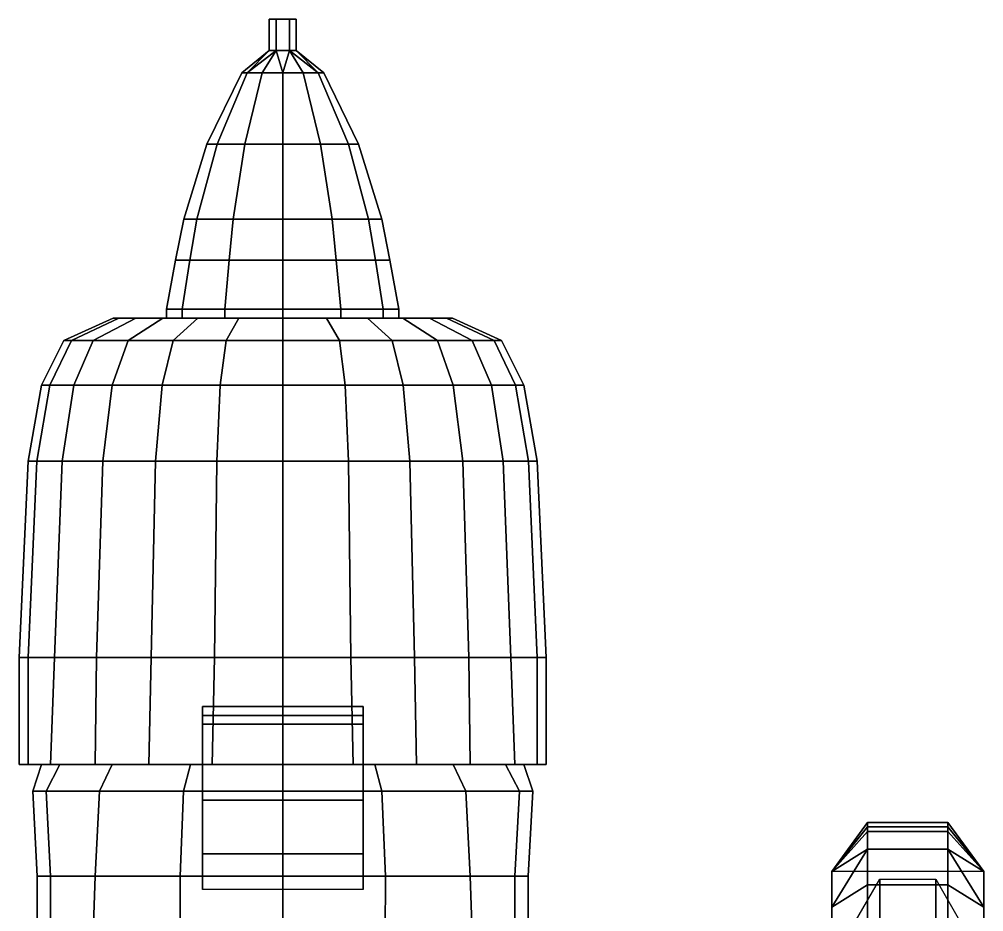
# Model space of a CAD drawing. Header units: millimetres. Extents: x -6.1 to 6.1, y -4.7 to 23.
# Drawn here: x -0.59 to 1.57, y 2.7 to 4.7 of the extents above; entities that cross this region are included whole.
import ezdxf

# ---------------------------------------------------------------- set-up
doc = ezdxf.new("R2010")
doc.units = ezdxf.units.MM
doc.layers.add('prop', color=1, linetype='Continuous')
doc.layers.add('wing1', color=5, linetype='Continuous')

msp = doc.modelspace()

# ---------------------------------------------------------------- linework, layer by layer
for points in [[(-0.3671, 4.03, 0.0984), (-0.38, 4.03), (-0.49, 3.98), (-0.4733, 3.98, 0.1268)], [(-0.38, 4.03), (-0.3671, 4.03, -0.0984), (-0.4733, 3.98, -0.1268), (-0.49, 3.98)], [(-0.3291, 4.03, 0.19), (-0.3671, 4.03, 0.0984), (-0.4733, 3.98, 0.1268), (-0.4244, 3.98, 0.245)], [(-0.3671, 4.03, -0.0984), (-0.3291, 4.03, -0.19), (-0.4244, 3.98, -0.245), (-0.4733, 3.98, -0.1268)], [(-0.2687, 4.03, 0.2687), (-0.3291, 4.03, 0.19), (-0.4244, 3.98, 0.245), (-0.3465, 3.98, 0.3465)], [(-0.3291, 4.03, -0.19), (-0.2687, 4.03, -0.2687), (-0.3465, 3.98, -0.3465), (-0.4244, 3.98, -0.245)], [(0.3671, 4.03, -0.0984), (-0.38, 4.03), (-0.3671, 4.03, 0.0984), (0.38, 4.03)], [(0.3291, 4.03, -0.19), (-0.3671, 4.03, -0.0984), (-0.38, 4.03), (0.3671, 4.03, -0.0984)], [(0.38, 4.03), (-0.3671, 4.03, 0.0984), (-0.3291, 4.03, 0.19), (0.3671, 4.03, 0.0984)], [(0.2687, 4.03, -0.2687), (-0.3291, 4.03, -0.19), (-0.3671, 4.03, -0.0984), (0.3291, 4.03, -0.19)], [(-0.19, 4.03, 0.3291), (-0.2687, 4.03, 0.2687), (-0.3465, 3.98, 0.3465), (-0.245, 3.98, 0.4244)], [(-0.2687, 4.03, -0.2687), (-0.19, 4.03, -0.3291), (-0.245, 3.98, -0.4244), (-0.3465, 3.98, -0.3465)], [(0.3671, 4.03, 0.0984), (-0.3291, 4.03, 0.19), (-0.2687, 4.03, 0.2687), (0.3291, 4.03, 0.19)], [(0.19, 4.03, -0.3291), (-0.2687, 4.03, -0.2687), (-0.3291, 4.03, -0.19), (0.2687, 4.03, -0.2687)], [(0.3291, 4.03, 0.19), (-0.2687, 4.03, 0.2687), (-0.19, 4.03, 0.3291), (0.2687, 4.03, 0.2687)], [(0.0984, 4.03, -0.3671), (-0.19, 4.03, -0.3291), (-0.2687, 4.03, -0.2687), (0.19, 4.03, -0.3291)], [(-0.0984, 4.03, 0.3671), (-0.19, 4.03, 0.3291), (-0.245, 3.98, 0.4244), (-0.1268, 3.98, 0.4733)], [(-0.19, 4.03, -0.3291), (-0.0984, 4.03, -0.3671), (-0.1268, 3.98, -0.4733), (-0.245, 3.98, -0.4244)], [(0.2687, 4.03, 0.2687), (-0.19, 4.03, 0.3291), (-0.0984, 4.03, 0.3671), (0.19, 4.03, 0.3291)], [(0, 4.03, -0.38), (-0.0984, 4.03, -0.3671), (-0.19, 4.03, -0.3291), (0.0984, 4.03, -0.3671)], [(0, 4.03, 0.38), (-0.0984, 4.03, 0.3671), (-0.1268, 3.98, 0.4733), (0, 3.98, 0.49)], [(-0.0984, 4.03, -0.3671), (0, 4.03, -0.38), (0, 3.98, -0.49), (-0.1268, 3.98, -0.4733)], [(0.19, 4.03, 0.3291), (-0.0984, 4.03, 0.3671), (0, 4.03, 0.38), (0.0984, 4.03, 0.3671)], [(0.0984, 4.03, 0.3671), (0, 4.03, 0.38), (0, 3.98, 0.49), (0.1268, 3.98, 0.4733)], [(0, 4.03, -0.38), (0.0984, 4.03, -0.3671), (0.1268, 3.98, -0.4733), (0, 3.98, -0.49)], [(0.19, 4.03, 0.3291), (0.0984, 4.03, 0.3671), (0.1268, 3.98, 0.4733), (0.245, 3.98, 0.4244)], [(0.0984, 4.03, -0.3671), (0.19, 4.03, -0.3291), (0.245, 3.98, -0.4244), (0.1268, 3.98, -0.4733)], [(0.2687, 4.03, 0.2687), (0.19, 4.03, 0.3291), (0.245, 3.98, 0.4244), (0.3465, 3.98, 0.3465)], [(0.19, 4.03, -0.3291), (0.2687, 4.03, -0.2687), (0.3465, 3.98, -0.3465), (0.245, 3.98, -0.4244)], [(0.3291, 4.03, 0.19), (0.2687, 4.03, 0.2687), (0.3465, 3.98, 0.3465), (0.4244, 3.98, 0.245)], [(0.2687, 4.03, -0.2687), (0.3291, 4.03, -0.19), (0.4244, 3.98, -0.245), (0.3465, 3.98, -0.3465)], [(0.3671, 4.03, 0.0984), (0.3291, 4.03, 0.19), (0.4244, 3.98, 0.245), (0.4733, 3.98, 0.1268)], [(0.3291, 4.03, -0.19), (0.3671, 4.03, -0.0984), (0.4733, 3.98, -0.1268), (0.4244, 3.98, -0.245)], [(0.38, 4.03), (0.3671, 4.03, 0.0984), (0.4733, 3.98, 0.1268), (0.49, 3.98)], [(0.3671, 4.03, -0.0984), (0.38, 4.03), (0.49, 3.98), (0.4733, 3.98, -0.1268)], [(-0.4733, 3.98, 0.1268), (-0.49, 3.98), (-0.54, 3.88), (-0.5216, 3.88, 0.1398)], [(-0.49, 3.98), (-0.4733, 3.98, -0.1268), (-0.5216, 3.88, -0.1398), (-0.54, 3.88)], [(-0.4244, 3.98, 0.245), (-0.4733, 3.98, 0.1268), (-0.5216, 3.88, 0.1398), (-0.4677, 3.88, 0.27)], [(-0.4733, 3.98, -0.1268), (-0.4244, 3.98, -0.245), (-0.4677, 3.88, -0.27), (-0.5216, 3.88, -0.1398)], [(-0.3465, 3.98, 0.3465), (-0.4244, 3.98, 0.245), (-0.4677, 3.88, 0.27), (-0.3818, 3.88, 0.3818)], [(-0.4244, 3.98, -0.245), (-0.3465, 3.98, -0.3465), (-0.3818, 3.88, -0.3818), (-0.4677, 3.88, -0.27)], [(-0.245, 3.98, 0.4244), (-0.3465, 3.98, 0.3465), (-0.3818, 3.88, 0.3818), (-0.27, 3.88, 0.4677)], [(-0.3465, 3.98, -0.3465), (-0.245, 3.98, -0.4244), (-0.27, 3.88, -0.4677), (-0.3818, 3.88, -0.3818)], [(-0.1268, 3.98, 0.4733), (-0.245, 3.98, 0.4244), (-0.27, 3.88, 0.4677), (-0.1398, 3.88, 0.5216)], [(-0.245, 3.98, -0.4244), (-0.1268, 3.98, -0.4733), (-0.1398, 3.88, -0.5216), (-0.27, 3.88, -0.4677)], [(0, 3.98, 0.49), (-0.1268, 3.98, 0.4733), (-0.1398, 3.88, 0.5216), (0, 3.88, 0.54)], [(-0.1268, 3.98, -0.4733), (0, 3.98, -0.49), (0, 3.88, -0.54), (-0.1398, 3.88, -0.5216)], [(0.1268, 3.98, 0.4733), (0, 3.98, 0.49), (0, 3.88, 0.54), (0.1398, 3.88, 0.5216)], [(0, 3.98, -0.49), (0.1268, 3.98, -0.4733), (0.1398, 3.88, -0.5216), (0, 3.88, -0.54)], [(0.245, 3.98, 0.4244), (0.1268, 3.98, 0.4733), (0.1398, 3.88, 0.5216), (0.27, 3.88, 0.4677)], [(0.1268, 3.98, -0.4733), (0.245, 3.98, -0.4244), (0.27, 3.88, -0.4677), (0.1398, 3.88, -0.5216)], [(0.3465, 3.98, 0.3465), (0.245, 3.98, 0.4244), (0.27, 3.88, 0.4677), (0.3818, 3.88, 0.3818)], [(0.245, 3.98, -0.4244), (0.3465, 3.98, -0.3465), (0.3818, 3.88, -0.3818), (0.27, 3.88, -0.4677)], [(0.4244, 3.98, 0.245), (0.3465, 3.98, 0.3465), (0.3818, 3.88, 0.3818), (0.4677, 3.88, 0.27)], [(0.3465, 3.98, -0.3465), (0.4244, 3.98, -0.245), (0.4677, 3.88, -0.27), (0.3818, 3.88, -0.3818)], [(0.4733, 3.98, 0.1268), (0.4244, 3.98, 0.245), (0.4677, 3.88, 0.27), (0.5216, 3.88, 0.1398)], [(0.4244, 3.98, -0.245), (0.4733, 3.98, -0.1268), (0.5216, 3.88, -0.1398), (0.4677, 3.88, -0.27)], [(0.49, 3.98), (0.4733, 3.98, 0.1268), (0.5216, 3.88, 0.1398), (0.54, 3.88)], [(0.4733, 3.98, -0.1268), (0.49, 3.98), (0.54, 3.88), (0.5216, 3.88, -0.1398)], [(-0.5216, 3.88, 0.1398), (-0.54, 3.88), (-0.57, 3.71), (-0.5506, 3.71, 0.1475)], [(-0.54, 3.88), (-0.5216, 3.88, -0.1398), (-0.5506, 3.71, -0.1475), (-0.57, 3.71)], [(-0.4677, 3.88, 0.27), (-0.5216, 3.88, 0.1398), (-0.5506, 3.71, 0.1475), (-0.4936, 3.71, 0.285)], [(-0.5216, 3.88, -0.1398), (-0.4677, 3.88, -0.27), (-0.4936, 3.71, -0.285), (-0.5506, 3.71, -0.1475)], [(-0.3818, 3.88, 0.3818), (-0.4677, 3.88, 0.27), (-0.4936, 3.71, 0.285), (-0.4031, 3.71, 0.4031)], [(-0.4677, 3.88, -0.27), (-0.3818, 3.88, -0.3818), (-0.4031, 3.71, -0.4031), (-0.4936, 3.71, -0.285)], [(-0.27, 3.88, 0.4677), (-0.3818, 3.88, 0.3818), (-0.4031, 3.71, 0.4031), (-0.285, 3.71, 0.4936)], [(-0.3818, 3.88, -0.3818), (-0.27, 3.88, -0.4677), (-0.285, 3.71, -0.4936), (-0.4031, 3.71, -0.4031)], [(-0.1398, 3.88, 0.5216), (-0.27, 3.88, 0.4677), (-0.285, 3.71, 0.4936), (-0.1475, 3.71, 0.5506)], [(-0.27, 3.88, -0.4677), (-0.1398, 3.88, -0.5216), (-0.1475, 3.71, -0.5506), (-0.285, 3.71, -0.4936)], [(0, 3.88, 0.54), (-0.1398, 3.88, 0.5216), (-0.1475, 3.71, 0.5506), (0, 3.71, 0.57)], [(-0.1398, 3.88, -0.5216), (0, 3.88, -0.54), (0, 3.71, -0.57), (-0.1475, 3.71, -0.5506)], [(0.1398, 3.88, 0.5216), (0, 3.88, 0.54), (0, 3.71, 0.57), (0.1475, 3.71, 0.5506)], [(0, 3.88, -0.54), (0.1398, 3.88, -0.5216), (0.1475, 3.71, -0.5506), (0, 3.71, -0.57)], [(0.27, 3.88, 0.4677), (0.1398, 3.88, 0.5216), (0.1475, 3.71, 0.5506), (0.285, 3.71, 0.4936)], [(0.1398, 3.88, -0.5216), (0.27, 3.88, -0.4677), (0.285, 3.71, -0.4936), (0.1475, 3.71, -0.5506)], [(0.3818, 3.88, 0.3818), (0.27, 3.88, 0.4677), (0.285, 3.71, 0.4936), (0.4031, 3.71, 0.4031)], [(0.27, 3.88, -0.4677), (0.3818, 3.88, -0.3818), (0.4031, 3.71, -0.4031), (0.285, 3.71, -0.4936)], [(0.4677, 3.88, 0.27), (0.3818, 3.88, 0.3818), (0.4031, 3.71, 0.4031), (0.4936, 3.71, 0.285)], [(0.3818, 3.88, -0.3818), (0.4677, 3.88, -0.27), (0.4936, 3.71, -0.285), (0.4031, 3.71, -0.4031)], [(0.5216, 3.88, 0.1398), (0.4677, 3.88, 0.27), (0.4936, 3.71, 0.285), (0.5506, 3.71, 0.1475)], [(0.4677, 3.88, -0.27), (0.5216, 3.88, -0.1398), (0.5506, 3.71, -0.1475), (0.4936, 3.71, -0.285)], [(0.54, 3.88), (0.5216, 3.88, 0.1398), (0.5506, 3.71, 0.1475), (0.57, 3.71)], [(0.5216, 3.88, -0.1398), (0.54, 3.88), (0.57, 3.71), (0.5506, 3.71, -0.1475)], [(-0.5506, 3.71, 0.1475), (-0.57, 3.71), (-0.59, 3.27, 0.01), (-0.5699, 3.27, 0.1627)], [(-0.57, 3.71), (-0.5506, 3.71, -0.1475), (-0.5699, 3.27, -0.1427), (-0.59, 3.27, 0.01)], [(-0.4936, 3.71, 0.285), (-0.5506, 3.71, 0.1475), (-0.5699, 3.27, 0.1627), (-0.511, 3.27, 0.305)], [(-0.5506, 3.71, -0.1475), (-0.4936, 3.71, -0.285), (-0.511, 3.27, -0.285), (-0.5699, 3.27, -0.1427)], [(-0.4031, 3.71, 0.4031), (-0.4936, 3.71, 0.285), (-0.511, 3.27, 0.305), (-0.4172, 3.27, 0.4272)], [(-0.4936, 3.71, -0.285), (-0.4031, 3.71, -0.4031), (-0.4172, 3.27, -0.4072), (-0.511, 3.27, -0.285)], [(-0.285, 3.71, 0.4936), (-0.4031, 3.71, 0.4031), (-0.4172, 3.27, 0.4272), (-0.295, 3.27, 0.521)], [(-0.4031, 3.71, -0.4031), (-0.285, 3.71, -0.4936), (-0.295, 3.27, -0.501), (-0.4172, 3.27, -0.4072)], [(-0.1475, 3.71, 0.5506), (-0.285, 3.71, 0.4936), (-0.295, 3.27, 0.521), (-0.1527, 3.27, 0.5799)], [(-0.285, 3.71, -0.4936), (-0.1475, 3.71, -0.5506), (-0.1527, 3.27, -0.5599), (-0.295, 3.27, -0.501)], [(0, 3.71, 0.57), (-0.1475, 3.71, 0.5506), (-0.1527, 3.27, 0.5799), (0, 3.27, 0.6)], [(-0.1475, 3.71, -0.5506), (0, 3.71, -0.57), (0, 3.27, -0.58), (-0.1527, 3.27, -0.5599)], [(0.1475, 3.71, 0.5506), (0, 3.71, 0.57), (0, 3.27, 0.6), (0.1527, 3.27, 0.5799)], [(0, 3.71, -0.57), (0.1475, 3.71, -0.5506), (0.1527, 3.27, -0.5599), (0, 3.27, -0.58)], [(0.285, 3.71, 0.4936), (0.1475, 3.71, 0.5506), (0.1527, 3.27, 0.5799), (0.295, 3.27, 0.521)], [(0.1475, 3.71, -0.5506), (0.285, 3.71, -0.4936), (0.295, 3.27, -0.501), (0.1527, 3.27, -0.5599)], [(0.4031, 3.71, 0.4031), (0.285, 3.71, 0.4936), (0.295, 3.27, 0.521), (0.4172, 3.27, 0.4272)], [(0.285, 3.71, -0.4936), (0.4031, 3.71, -0.4031), (0.4172, 3.27, -0.4072), (0.295, 3.27, -0.501)], [(0.4936, 3.71, 0.285), (0.4031, 3.71, 0.4031), (0.4172, 3.27, 0.4272), (0.511, 3.27, 0.305)], [(0.4031, 3.71, -0.4031), (0.4936, 3.71, -0.285), (0.511, 3.27, -0.285), (0.4172, 3.27, -0.4072)], [(0.5506, 3.71, 0.1475), (0.4936, 3.71, 0.285), (0.511, 3.27, 0.305), (0.5699, 3.27, 0.1627)], [(0.4936, 3.71, -0.285), (0.5506, 3.71, -0.1475), (0.5699, 3.27, -0.1427), (0.511, 3.27, -0.285)], [(0.57, 3.71), (0.5506, 3.71, 0.1475), (0.5699, 3.27, 0.1627), (0.59, 3.27, 0.01)], [(0.5506, 3.71, -0.1475), (0.57, 3.71), (0.59, 3.27, 0.01), (0.5699, 3.27, -0.1427)], [(-0.5699, 3.27, 0.1627), (-0.59, 3.27, 0.01), (-0.59, 3.03, 0.01), (-0.57, 3.03, 0.1679)], [(-0.59, 3.27, 0.01), (-0.5699, 3.27, -0.1427), (-0.57, 3.03, -0.1479), (-0.59, 3.03, 0.01)], [(-0.511, 3.27, 0.305), (-0.5699, 3.27, 0.1627), (-0.57, 3.03, 0.1679), (-0.52, 3.03, 0.315)], [(-0.5699, 3.27, -0.1427), (-0.511, 3.27, -0.285), (-0.52, 3.03, -0.295), (-0.57, 3.03, -0.1479)], [(-0.4172, 3.27, 0.4272), (-0.511, 3.27, 0.305), (-0.52, 3.03, 0.315), (-0.42, 3.03, 0.4413)], [(-0.511, 3.27, -0.285), (-0.4172, 3.27, -0.4072), (-0.42, 3.03, -0.4213), (-0.52, 3.03, -0.295)], [(-0.295, 3.27, 0.521), (-0.4172, 3.27, 0.4272), (-0.42, 3.03, 0.4413), (-0.3, 3.03, 0.5383)], [(-0.4172, 3.27, -0.4072), (-0.295, 3.27, -0.501), (-0.3, 3.03, -0.5183), (-0.42, 3.03, -0.4213)], [(-0.1527, 3.27, 0.5799), (-0.295, 3.27, 0.521), (-0.3, 3.03, 0.5383), (-0.1579, 3.03, 0.5992)], [(-0.295, 3.27, -0.501), (-0.1527, 3.27, -0.5599), (-0.1579, 3.03, -0.5792), (-0.3, 3.03, -0.5183)], [(0, 3.27, 0.6), (-0.1527, 3.27, 0.5799), (-0.1579, 3.03, 0.5992), (0, 3.03, 0.62)], [(-0.1527, 3.27, -0.5599), (0, 3.27, -0.58), (0, 3.03, -0.6), (-0.1579, 3.03, -0.5792)], [(0.1527, 3.27, 0.5799), (0, 3.27, 0.6), (0, 3.03, 0.62), (0.1579, 3.03, 0.5992)], [(0, 3.27, -0.58), (0.1527, 3.27, -0.5599), (0.1579, 3.03, -0.5792), (0, 3.03, -0.6)], [(0.295, 3.27, 0.521), (0.1527, 3.27, 0.5799), (0.1579, 3.03, 0.5992), (0.3, 3.03, 0.5383)], [(0.1527, 3.27, -0.5599), (0.295, 3.27, -0.501), (0.3, 3.03, -0.5183), (0.1579, 3.03, -0.5792)], [(0.4172, 3.27, 0.4272), (0.295, 3.27, 0.521), (0.3, 3.03, 0.5383), (0.42, 3.03, 0.4413)], [(0.295, 3.27, -0.501), (0.4172, 3.27, -0.4072), (0.42, 3.03, -0.4213), (0.3, 3.03, -0.5183)], [(0.511, 3.27, 0.305), (0.4172, 3.27, 0.4272), (0.42, 3.03, 0.4413), (0.52, 3.03, 0.315)], [(0.4172, 3.27, -0.4072), (0.511, 3.27, -0.285), (0.52, 3.03, -0.295), (0.42, 3.03, -0.4213)], [(0.5699, 3.27, 0.1627), (0.511, 3.27, 0.305), (0.52, 3.03, 0.315), (0.57, 3.03, 0.1679)], [(0.511, 3.27, -0.285), (0.5699, 3.27, -0.1427), (0.57, 3.03, -0.1479), (0.52, 3.03, -0.295)], [(0.59, 3.27, 0.01), (0.5699, 3.27, 0.1627), (0.57, 3.03, 0.1679), (0.59, 3.03, 0.01)], [(0.5699, 3.27, -0.1427), (0.59, 3.27, 0.01), (0.59, 3.03, 0.01), (0.57, 3.03, -0.1479)], [(-0.18, 3.14, -0.6), (-0.18, 2.83, -0.6), (-0.18, 2.75, -0.5), (-0.18, 3.16, -0.5)], [(0.18, 3.16, -0.5), (0.18, 3.14, -0.6), (-0.18, 3.14, -0.6), (-0.18, 3.16, -0.5)], [(-0.18, 3.16, -0.69), (-0.18, 3.12, -0.69), (-0.18, 2.95, -0.65), (-0.18, 3.14, -0.65)], [(0.18, 3.14, -0.65), (0.18, 3.16, -0.69), (-0.18, 3.16, -0.69), (-0.18, 3.14, -0.65)], [(0.18, 3.16, -0.69), (0.18, 3.12, -0.69), (-0.18, 3.12, -0.69), (-0.18, 3.16, -0.69)], [(0.18, 2.75, -0.5), (0.18, 2.83, -0.6), (0.18, 3.14, -0.6), (0.18, 3.16, -0.5)], [(0.18, 2.95, -0.65), (0.18, 3.12, -0.69), (0.18, 3.16, -0.69), (0.18, 3.14, -0.65)], [(0.18, 3.14, -0.6), (0.18, 3.14, -0.65), (-0.18, 3.14, -0.65), (-0.18, 3.14, -0.6)], [(-0.18, 3.14, -0.65), (-0.18, 2.95, -0.65), (-0.18, 2.83, -0.6), (-0.18, 3.14, -0.6)], [(0.18, 2.83, -0.6), (0.18, 2.95, -0.65), (0.18, 3.14, -0.65), (0.18, 3.14, -0.6)], [(-0.18, 2.95, -0.65), (-0.18, 3.12, -0.69), (0.18, 3.12, -0.69), (0.18, 2.95, -0.65)], [(-0.57, 3.03, 0.1679), (-0.59, 3.03, 0.01), (-0.54, 3.03, 0.04), (-0.4989, 3.03, 0.2466)], [(-0.59, 3.03, 0.01), (-0.57, 3.03, -0.1479), (-0.4989, 3.03, -0.1666), (-0.54, 3.03, 0.04)], [(-0.52, 3.03, 0.315), (-0.57, 3.03, 0.1679), (-0.4989, 3.03, 0.2466)], [(-0.57, 3.03, -0.1479), (-0.52, 3.03, -0.295), (-0.4989, 3.03, -0.1666)], [(-0.53, 2.97, -0.182), (-0.56, 2.97, 0.04), (-0.54, 3.03, 0.04), (-0.4989, 3.03, -0.1666)], [(-0.56, 2.97, 0.04), (-0.53, 2.97, 0.262), (-0.4989, 3.03, 0.2466), (-0.54, 3.03, 0.04)], [(-0.4101, 2.97, -0.3701), (-0.53, 2.97, -0.182), (-0.4989, 3.03, -0.1666), (-0.3818, 3.03, -0.3418)], [(-0.53, 2.97, 0.262), (-0.4101, 2.97, 0.4501), (-0.3818, 3.03, 0.4218), (-0.4989, 3.03, 0.2466)], [(-0.42, 3.03, 0.4413), (-0.52, 3.03, 0.315), (-0.4989, 3.03, 0.2466), (-0.3818, 3.03, 0.4218)], [(-0.3818, 3.03, -0.3418), (-0.4989, 3.03, -0.1666), (-0.52, 3.03, -0.295), (-0.42, 3.03, -0.4213)], [(-0.3, 3.03, 0.5383), (-0.42, 3.03, 0.4413), (-0.3818, 3.03, 0.4218), (-0.2066, 3.03, 0.5389)], [(-0.2066, 3.03, -0.4589), (-0.3818, 3.03, -0.3418), (-0.42, 3.03, -0.4213), (-0.3, 3.03, -0.5183)], [(-0.222, 2.97, -0.4959), (-0.4101, 2.97, -0.3701), (-0.3818, 3.03, -0.3418), (-0.2066, 3.03, -0.4589)], [(-0.4101, 2.97, 0.4501), (-0.222, 2.97, 0.5759), (-0.2066, 3.03, 0.5389), (-0.3818, 3.03, 0.4218)], [(-0.1579, 3.03, 0.5992), (-0.3, 3.03, 0.5383), (-0.2066, 3.03, 0.5389)], [(-0.2066, 3.03, -0.4589), (-0.2066, 3.03, -0.4589), (-0.3, 3.03, -0.5183), (-0.1579, 3.03, -0.5792)], [(0, 2.97, -0.54), (-0.222, 2.97, -0.4959), (-0.2066, 3.03, -0.4589), (0, 3.03, -0.5)], [(-0.222, 2.97, 0.5759), (0, 2.97, 0.62), (0, 3.03, 0.58), (-0.2066, 3.03, 0.5389)], [(0, 3.03, 0.62), (-0.1579, 3.03, 0.5992), (-0.2066, 3.03, 0.5389), (0, 3.03, 0.58)], [(-0.2066, 3.03, -0.4589), (-0.2066, 3.03, -0.4589), (-0.1579, 3.03, -0.5792), (0, 3.03, -0.5)], [(0, 3.03, -0.5), (0, 3.03, -0.5), (-0.1579, 3.03, -0.5792), (0, 3.03, -0.6)], [(0.222, 2.97, -0.4959), (0, 2.97, -0.54), (0, 3.03, -0.5), (0.2066, 3.03, -0.4589)], [(0, 2.97, 0.62), (0.222, 2.97, 0.5759), (0.2066, 3.03, 0.5389), (0, 3.03, 0.58)], [(0.1579, 3.03, 0.5992), (0, 3.03, 0.62), (0, 3.03, 0.58), (0.2066, 3.03, 0.5389)], [(0, 3.03, -0.6), (0.1579, 3.03, -0.5792), (0.2066, 3.03, -0.4589), (0, 3.03, -0.5)], [(0.3, 3.03, 0.5383), (0.1579, 3.03, 0.5992), (0.2066, 3.03, 0.5389)], [(0.1579, 3.03, -0.5792), (0.3, 3.03, -0.5183), (0.3818, 3.03, -0.3418), (0.2066, 3.03, -0.4589)], [(0.4101, 2.97, -0.3701), (0.222, 2.97, -0.4959), (0.2066, 3.03, -0.4589), (0.3818, 3.03, -0.3418)], [(0.222, 2.97, 0.5759), (0.4101, 2.97, 0.4501), (0.3818, 3.03, 0.4218), (0.2066, 3.03, 0.5389)], [(0.42, 3.03, 0.4413), (0.3, 3.03, 0.5383), (0.2066, 3.03, 0.5389), (0.3818, 3.03, 0.4218)], [(0.3, 3.03, -0.5183), (0.42, 3.03, -0.4213), (0.3818, 3.03, -0.3418)], [(0.53, 2.97, -0.182), (0.4101, 2.97, -0.3701), (0.3818, 3.03, -0.3418), (0.4989, 3.03, -0.1666)], [(0.4101, 2.97, 0.4501), (0.53, 2.97, 0.262), (0.4989, 3.03, 0.2466), (0.3818, 3.03, 0.4218)], [(0.52, 3.03, 0.315), (0.42, 3.03, 0.4413), (0.3818, 3.03, 0.4218), (0.4989, 3.03, 0.2466)], [(0.42, 3.03, -0.4213), (0.52, 3.03, -0.295), (0.4989, 3.03, -0.1666), (0.3818, 3.03, -0.3418)], [(0.56, 2.97, 0.04), (0.53, 2.97, -0.182), (0.4989, 3.03, -0.1666), (0.54, 3.03, 0.04)], [(0.53, 2.97, 0.262), (0.56, 2.97, 0.04), (0.54, 3.03, 0.04), (0.4989, 3.03, 0.2466)], [(0.57, 3.03, 0.1679), (0.52, 3.03, 0.315), (0.4989, 3.03, 0.2466)], [(0.59, 3.03, 0.01), (0.57, 3.03, 0.1679), (0.4989, 3.03, 0.2466), (0.54, 3.03, 0.04)], [(0.57, 3.03, -0.1479), (0.59, 3.03, 0.01), (0.54, 3.03, 0.04), (0.4989, 3.03, -0.1666)], [(0.52, 3.03, -0.295), (0.57, 3.03, -0.1479), (0.4989, 3.03, -0.1666)], [(-0.53, 2.97, 0.262), (-0.56, 2.97, 0.04), (-0.55, 2.78, 0.04), (-0.52, 2.78, 0.2658)], [(-0.56, 2.97, 0.04), (-0.53, 2.97, -0.182), (-0.52, 2.78, -0.1858), (-0.55, 2.78, 0.04)], [(-0.4101, 2.97, 0.4501), (-0.53, 2.97, 0.262), (-0.52, 2.78, 0.2658), (-0.42, 2.78, 0.4572)], [(-0.53, 2.97, -0.182), (-0.4101, 2.97, -0.3701), (-0.42, 2.78, -0.3772), (-0.52, 2.78, -0.1858)], [(-0.222, 2.97, 0.5759), (-0.4101, 2.97, 0.4501), (-0.42, 2.78, 0.4572), (-0.23, 2.78, 0.5851)], [(-0.4101, 2.97, -0.3701), (-0.222, 2.97, -0.4959), (-0.23, 2.78, -0.5051), (-0.42, 2.78, -0.3772)], [(0, 2.97, 0.62), (-0.222, 2.97, 0.5759), (-0.23, 2.78, 0.5851), (0, 2.78, 0.63)], [(-0.222, 2.97, -0.4959), (0, 2.97, -0.54), (0, 2.78, -0.55), (-0.23, 2.78, -0.5051)], [(0.222, 2.97, 0.5759), (0, 2.97, 0.62), (0, 2.78, 0.63), (0.23, 2.78, 0.5851)], [(0, 2.97, -0.54), (0.222, 2.97, -0.4959), (0.23, 2.78, -0.5051), (0, 2.78, -0.55)], [(0.4101, 2.97, 0.4501), (0.222, 2.97, 0.5759), (0.23, 2.78, 0.5851), (0.42, 2.78, 0.4572)], [(0.222, 2.97, -0.4959), (0.4101, 2.97, -0.3701), (0.42, 2.78, -0.3772), (0.23, 2.78, -0.5051)], [(0.53, 2.97, 0.262), (0.4101, 2.97, 0.4501), (0.42, 2.78, 0.4572), (0.52, 2.78, 0.2658)], [(0.4101, 2.97, -0.3701), (0.53, 2.97, -0.182), (0.52, 2.78, -0.1858), (0.42, 2.78, -0.3772)], [(0.56, 2.97, 0.04), (0.53, 2.97, 0.262), (0.52, 2.78, 0.2658), (0.55, 2.78, 0.04)], [(0.53, 2.97, -0.182), (0.56, 2.97, 0.04), (0.55, 2.78, 0.04), (0.52, 2.78, -0.1858)], [(-0.18, 2.83, -0.6), (-0.18, 2.95, -0.65), (0.18, 2.95, -0.65), (0.18, 2.83, -0.6)], [(-0.18, 2.75, -0.5), (-0.18, 2.83, -0.6), (0.18, 2.83, -0.6), (0.18, 2.75, -0.5)], [(-0.52, 2.78, 0.2658), (-0.55, 2.78, 0.04), (-0.55, 2.65, 0.04), (-0.52, 2.65, 0.2696)], [(-0.55, 2.78, 0.04), (-0.52, 2.78, -0.1858), (-0.52, 2.65, -0.1896), (-0.55, 2.65, 0.04)], [(-0.42, 2.78, 0.4572), (-0.52, 2.78, 0.2658), (-0.52, 2.65, 0.2696), (-0.4243, 2.65, 0.4643)], [(-0.52, 2.78, -0.1858), (-0.42, 2.78, -0.3772), (-0.4243, 2.65, -0.3843), (-0.52, 2.65, -0.1896)], [(-0.23, 2.78, 0.5851), (-0.42, 2.78, 0.4572), (-0.4243, 2.65, 0.4643), (-0.2296, 2.65, 0.5943)], [(-0.42, 2.78, -0.3772), (-0.23, 2.78, -0.5051), (-0.23, 2.65, -0.5143), (-0.4243, 2.65, -0.3843)], [(0, 2.78, 0.63), (-0.23, 2.78, 0.5851), (-0.2296, 2.65, 0.5943), (0, 2.65, 0.64)], [(-0.23, 2.78, -0.5051), (0, 2.78, -0.55), (0, 2.65, -0.56), (-0.23, 2.65, -0.5143)], [(0.23, 2.78, 0.5851), (0, 2.78, 0.63), (0, 2.65, 0.64), (0.2296, 2.65, 0.5943)], [(0, 2.78, -0.55), (0.23, 2.78, -0.5051), (0.2296, 2.65, -0.5143), (0, 2.65, -0.56)], [(0.42, 2.78, 0.4572), (0.23, 2.78, 0.5851), (0.2296, 2.65, 0.5943), (0.4243, 2.65, 0.4643)], [(0.23, 2.78, -0.5051), (0.42, 2.78, -0.3772), (0.4243, 2.65, -0.3843), (0.2296, 2.65, -0.5143)], [(0.52, 2.78, 0.2658), (0.42, 2.78, 0.4572), (0.4243, 2.65, 0.4643), (0.52, 2.65, 0.2696)], [(0.42, 2.78, -0.3772), (0.52, 2.78, -0.1858), (0.52, 2.65, -0.1896), (0.4243, 2.65, -0.3843)], [(0.55, 2.78, 0.04), (0.52, 2.78, 0.2658), (0.52, 2.65, 0.2696), (0.55, 2.65, 0.04)], [(0.52, 2.78, -0.1858), (0.55, 2.78, 0.04), (0.55, 2.65, 0.04), (0.52, 2.65, -0.1896)]]:
    msp.add_3dface(points)
at = {"layer": 'prop'}
for points in [[(-0.015, 4.7, 0.026), (-0.03, 4.7), (-0.03, 4.63), (-0.015, 4.63, 0.026)], [(-0.03, 4.7), (-0.015, 4.7, -0.026), (-0.015, 4.63, -0.026), (-0.03, 4.63)], [(0.03, 4.7), (-0.03, 4.7), (-0.015, 4.7, 0.026), (0.015, 4.7, 0.026)], [(0.015, 4.7, -0.026), (-0.015, 4.7, -0.026), (-0.03, 4.7), (0.03, 4.7)], [(0.015, 4.7, 0.026), (-0.015, 4.7, 0.026), (-0.015, 4.63, 0.026), (0.015, 4.63, 0.026)], [(-0.015, 4.7, -0.026), (0.015, 4.7, -0.026), (0.015, 4.63, -0.026), (-0.015, 4.63, -0.026)], [(0.03, 4.7), (0.015, 4.7, 0.026), (0.015, 4.63, 0.026), (0.03, 4.63)], [(0.015, 4.7, -0.026), (0.03, 4.7), (0.03, 4.63), (0.015, 4.63, -0.026)], [(-0.03, 4.63), (-0.03, 4.63), (-0.0918, 4.58), (-0.0795, 4.58, 0.0459)], [(-0.03, 4.63), (-0.015, 4.63, -0.026), (-0.0795, 4.58, -0.0459), (-0.0918, 4.58)], [(-0.015, 4.63, 0.026), (-0.03, 4.63), (-0.0795, 4.58, 0.0459), (-0.0459, 4.58, 0.0795)], [(-0.015, 4.63, -0.026), (-0.015, 4.63, -0.026), (-0.0459, 4.58, -0.0795), (-0.0795, 4.58, -0.0459)], [(-0.015, 4.63, 0.026), (-0.015, 4.63, 0.026), (-0.0459, 4.58, 0.0795), (0, 4.58, 0.0918)], [(-0.015, 4.63, -0.026), (0.015, 4.63, -0.026), (0, 4.58, -0.0918), (-0.0459, 4.58, -0.0795)], [(0.015, 4.63, 0.026), (-0.015, 4.63, 0.026), (0, 4.58, 0.0918), (0.0459, 4.58, 0.0795)], [(0.015, 4.63, -0.026), (0.015, 4.63, -0.026), (0.0459, 4.58, -0.0795), (0, 4.58, -0.0918)], [(0.015, 4.63, -0.026), (0.03, 4.63), (0.0795, 4.58, -0.0459), (0.0459, 4.58, -0.0795)], [(0.015, 4.63, 0.026), (0.015, 4.63, 0.026), (0.0459, 4.58, 0.0795), (0.0795, 4.58, 0.0459)], [(0.03, 4.63), (0.015, 4.63, 0.026), (0.0795, 4.58, 0.0459), (0.0918, 4.58)], [(0.03, 4.63), (0.03, 4.63), (0.0918, 4.58), (0.0795, 4.58, -0.0459)], [(-0.0918, 4.58), (-0.1697, 4.42), (-0.147, 4.42, 0.0849), (-0.0795, 4.58, 0.0459)], [(-0.0795, 4.58, -0.0459), (-0.147, 4.42, -0.0849), (-0.1697, 4.42), (-0.0918, 4.58)], [(-0.0795, 4.58, 0.0459), (-0.147, 4.42, 0.0849), (-0.0849, 4.42, 0.147), (-0.0459, 4.58, 0.0795)], [(-0.0459, 4.58, -0.0795), (-0.0849, 4.42, -0.147), (-0.147, 4.42, -0.0849), (-0.0795, 4.58, -0.0459)], [(-0.0459, 4.58, 0.0795), (-0.0849, 4.42, 0.147), (0, 4.42, 0.1697), (0, 4.58, 0.0918)], [(0, 4.58, -0.0918), (0, 4.42, -0.1697), (-0.0849, 4.42, -0.147), (-0.0459, 4.58, -0.0795)], [(0, 4.58, 0.0918), (0, 4.42, 0.1697), (0.0849, 4.42, 0.147), (0.0459, 4.58, 0.0795)], [(0.0459, 4.58, -0.0795), (0.0849, 4.42, -0.147), (0, 4.42, -0.1697), (0, 4.58, -0.0918)], [(0.0459, 4.58, 0.0795), (0.0849, 4.42, 0.147), (0.147, 4.42, 0.0849), (0.0795, 4.58, 0.0459)], [(0.0795, 4.58, -0.0459), (0.147, 4.42, -0.0849), (0.0849, 4.42, -0.147), (0.0459, 4.58, -0.0795)], [(0.0795, 4.58, 0.0459), (0.147, 4.42, 0.0849), (0.1697, 4.42), (0.0918, 4.58)], [(0.0918, 4.58), (0.1697, 4.42), (0.147, 4.42, -0.0849), (0.0795, 4.58, -0.0459)], [(-0.1697, 4.42), (-0.2217, 4.2518), (-0.192, 4.2518, 0.1109), (-0.147, 4.42, 0.0849)], [(-0.147, 4.42, -0.0849), (-0.192, 4.2518, -0.1109), (-0.2217, 4.2518), (-0.1697, 4.42)], [(-0.147, 4.42, 0.0849), (-0.192, 4.2518, 0.1109), (-0.1109, 4.2518, 0.192), (-0.0849, 4.42, 0.147)], [(-0.0849, 4.42, -0.147), (-0.1109, 4.2518, -0.192), (-0.192, 4.2518, -0.1109), (-0.147, 4.42, -0.0849)], [(-0.0849, 4.42, 0.147), (-0.1109, 4.2518, 0.192), (0, 4.2518, 0.2217), (0, 4.42, 0.1697)], [(0, 4.42, -0.1697), (0, 4.2518, -0.2217), (-0.1109, 4.2518, -0.192), (-0.0849, 4.42, -0.147)], [(0, 4.42, 0.1697), (0, 4.2518, 0.2217), (0.1109, 4.2518, 0.192), (0.0849, 4.42, 0.147)], [(0.0849, 4.42, -0.147), (0.1109, 4.2518, -0.192), (0, 4.2518, -0.2217), (0, 4.42, -0.1697)], [(0.0849, 4.42, 0.147), (0.1109, 4.2518, 0.192), (0.192, 4.2518, 0.1109), (0.147, 4.42, 0.0849)], [(0.147, 4.42, -0.0849), (0.192, 4.2518, -0.1109), (0.1109, 4.2518, -0.192), (0.0849, 4.42, -0.147)], [(0.147, 4.42, 0.0849), (0.192, 4.2518, 0.1109), (0.2217, 4.2518), (0.1697, 4.42)], [(0.1697, 4.42), (0.2217, 4.2518), (0.192, 4.2518, -0.1109), (0.147, 4.42, -0.0849)], [(-0.2217, 4.2518), (-0.24, 4.16), (-0.2078, 4.16, 0.12), (-0.192, 4.2518, 0.1109)], [(-0.192, 4.2518, -0.1109), (-0.2078, 4.16, -0.12), (-0.24, 4.16), (-0.2217, 4.2518)], [(-0.192, 4.2518, 0.1109), (-0.2078, 4.16, 0.12), (-0.12, 4.16, 0.2078), (-0.1109, 4.2518, 0.192)], [(-0.1109, 4.2518, -0.192), (-0.12, 4.16, -0.2078), (-0.2078, 4.16, -0.12), (-0.192, 4.2518, -0.1109)], [(-0.1109, 4.2518, 0.192), (-0.12, 4.16, 0.2078), (0, 4.16, 0.24), (0, 4.2518, 0.2217)], [(0, 4.2518, -0.2217), (0, 4.16, -0.24), (-0.12, 4.16, -0.2078), (-0.1109, 4.2518, -0.192)], [(0, 4.2518, 0.2217), (0, 4.16, 0.24), (0.12, 4.16, 0.2078), (0.1109, 4.2518, 0.192)], [(0.1109, 4.2518, -0.192), (0.12, 4.16, -0.2078), (0, 4.16, -0.24), (0, 4.2518, -0.2217)], [(0.1109, 4.2518, 0.192), (0.12, 4.16, 0.2078), (0.2078, 4.16, 0.12), (0.192, 4.2518, 0.1109)], [(0.192, 4.2518, -0.1109), (0.2078, 4.16, -0.12), (0.12, 4.16, -0.2078), (0.1109, 4.2518, -0.192)], [(0.192, 4.2518, 0.1109), (0.2078, 4.16, 0.12), (0.24, 4.16), (0.2217, 4.2518)], [(0.2217, 4.2518), (0.24, 4.16), (0.2078, 4.16, -0.12), (0.192, 4.2518, -0.1109)], [(-0.2252, 4.05, -0.13), (-0.26, 4.05), (-0.24, 4.16), (-0.2078, 4.16, -0.12)], [(-0.26, 4.05), (-0.2252, 4.05, 0.13), (-0.2078, 4.16, 0.12), (-0.24, 4.16)], [(-0.13, 4.05, -0.2252), (-0.2252, 4.05, -0.13), (-0.2078, 4.16, -0.12), (-0.12, 4.16, -0.2078)], [(-0.2252, 4.05, 0.13), (-0.13, 4.05, 0.2252), (-0.12, 4.16, 0.2078), (-0.2078, 4.16, 0.12)], [(0, 4.05, -0.26), (-0.13, 4.05, -0.2252), (-0.12, 4.16, -0.2078), (0, 4.16, -0.24)], [(-0.13, 4.05, 0.2252), (0, 4.05, 0.26), (0, 4.16, 0.24), (-0.12, 4.16, 0.2078)], [(0.13, 4.05, -0.2252), (0, 4.05, -0.26), (0, 4.16, -0.24), (0.12, 4.16, -0.2078)], [(0, 4.05, 0.26), (0.13, 4.05, 0.2252), (0.12, 4.16, 0.2078), (0, 4.16, 0.24)], [(0.2252, 4.05, -0.13), (0.13, 4.05, -0.2252), (0.12, 4.16, -0.2078), (0.2078, 4.16, -0.12)], [(0.13, 4.05, 0.2252), (0.2252, 4.05, 0.13), (0.2078, 4.16, 0.12), (0.12, 4.16, 0.2078)], [(0.26, 4.05), (0.2252, 4.05, -0.13), (0.2078, 4.16, -0.12), (0.24, 4.16)], [(0.2252, 4.05, 0.13), (0.26, 4.05), (0.24, 4.16), (0.2078, 4.16, 0.12)], [(-0.2252, 4.05, 0.13), (-0.26, 4.05), (-0.26, 4.03), (-0.2252, 4.03, 0.13)], [(-0.26, 4.05), (-0.2252, 4.05, -0.13), (-0.2252, 4.03, -0.13), (-0.26, 4.03)], [(-0.13, 4.05, 0.2252), (-0.2252, 4.05, 0.13), (-0.2252, 4.03, 0.13), (-0.13, 4.03, 0.2252)], [(-0.2252, 4.05, -0.13), (-0.13, 4.05, -0.2252), (-0.13, 4.03, -0.2252), (-0.2252, 4.03, -0.13)], [(0, 4.05, 0.26), (-0.13, 4.05, 0.2252), (-0.13, 4.03, 0.2252), (0, 4.03, 0.26)], [(-0.13, 4.05, -0.2252), (0, 4.05, -0.26), (0, 4.03, -0.26), (-0.13, 4.03, -0.2252)], [(0.13, 4.05, 0.2252), (0, 4.05, 0.26), (0, 4.03, 0.26), (0.13, 4.03, 0.2252)], [(0, 4.05, -0.26), (0.13, 4.05, -0.2252), (0.13, 4.03, -0.2252), (0, 4.03, -0.26)], [(0.2252, 4.05, 0.13), (0.13, 4.05, 0.2252), (0.13, 4.03, 0.2252), (0.2252, 4.03, 0.13)], [(0.13, 4.05, -0.2252), (0.2252, 4.05, -0.13), (0.2252, 4.03, -0.13), (0.13, 4.03, -0.2252)], [(0.26, 4.05), (0.2252, 4.05, 0.13), (0.2252, 4.03, 0.13), (0.26, 4.03)], [(0.2252, 4.05, -0.13), (0.26, 4.05), (0.26, 4.03), (0.2252, 4.03, -0.13)]]:
    msp.add_3dface(points, dxfattribs=at)
at = {"layer": 'wing1'}
for points in [[(1.31, 2.9, -1.37), (1.23, 2.79, -1.38), (1.23, 2.79, -1.38), (1.31, 2.89, -1.33)], [(1.31, 2.9, -1.41), (1.23, 2.79, -1.38), (1.23, 2.79, -1.38), (1.31, 2.9, -1.37)], [(1.31, 2.88, -1.5), (1.23, 2.79, -1.56), (1.23, 2.79, -1.38), (1.31, 2.9, -1.41)], [(1.49, 2.9, -1.37), (1.31, 2.9, -1.37), (1.31, 2.89, -1.33), (1.49, 2.89, -1.33)], [(1.49, 2.9, -1.41), (1.31, 2.9, -1.41), (1.31, 2.9, -1.37), (1.49, 2.9, -1.37)], [(1.49, 2.88, -1.5), (1.31, 2.88, -1.5), (1.31, 2.9, -1.41), (1.49, 2.9, -1.41)], [(1.57, 2.79, -1.38), (1.49, 2.9, -1.37), (1.49, 2.89, -1.33), (1.57, 2.79, -1.38)], [(1.57, 2.79, -1.38), (1.49, 2.9, -1.41), (1.49, 2.9, -1.37), (1.57, 2.79, -1.38)], [(1.57, 2.79, -1.56), (1.49, 2.88, -1.5), (1.49, 2.9, -1.41), (1.57, 2.79, -1.38)], [(1.31, 2.89, -1.33), (1.23, 2.79, -1.38), (1.23, 2.71, -1.2), (1.31, 2.84, -1.21)], [(1.31, 2.84, -1.57), (1.23, 2.79, -1.56), (1.23, 2.79, -1.56), (1.31, 2.88, -1.5)], [(1.49, 2.89, -1.33), (1.31, 2.89, -1.33), (1.31, 2.84, -1.21), (1.49, 2.84, -1.21)], [(1.49, 2.84, -1.57), (1.31, 2.84, -1.57), (1.31, 2.88, -1.5), (1.49, 2.88, -1.5)], [(1.57, 2.79, -1.38), (1.49, 2.89, -1.33), (1.49, 2.84, -1.21), (1.57, 2.71, -1.2)], [(1.57, 2.79, -1.56), (1.49, 2.84, -1.57), (1.49, 2.88, -1.5), (1.57, 2.79, -1.56)], [(1.31, 2.84, -1.21), (1.23, 2.71, -1.2), (1.23, 2.71, -1.2), (1.31, 2.76, -1.12)], [(1.31, 2.79, -1.61), (1.23, 2.79, -1.56), (1.23, 2.79, -1.56), (1.31, 2.84, -1.57)], [(1.49, 2.84, -1.21), (1.31, 2.84, -1.21), (1.31, 2.76, -1.12), (1.49, 2.76, -1.12)], [(1.49, 2.79, -1.61), (1.31, 2.79, -1.61), (1.31, 2.84, -1.57), (1.49, 2.84, -1.57)], [(1.57, 2.71, -1.2), (1.49, 2.84, -1.21), (1.49, 2.76, -1.12), (1.57, 2.71, -1.2)], [(1.57, 2.79, -1.56), (1.49, 2.79, -1.61), (1.49, 2.84, -1.57), (1.57, 2.79, -1.56)], [(1.23, 2.71, -1.2), (1.23, 2.79, -1.38), (1.23, 2.02, -1.54), (1.23, 1.98, -1.2)], [(1.23, 2.79, -1.38), (1.23, 2.79, -1.56), (1.23, 2.02, -1.54)], [(1.57, 2.79, -1.38), (1.57, 2.71, -1.2), (1.57, 1.98, -1.2), (1.57, 2.02, -1.54)], [(1.57, 2.79, -1.56), (1.57, 2.79, -1.38), (1.57, 2.02, -1.54)], [(1.3375, 2.6698, -1.7598), (1.275, 2.5932, -1.6832), (1.275, 2.665, -1.51), (1.3375, 2.7733, -1.51)], [(1.4625, 2.6698, -1.7598), (1.3375, 2.6698, -1.7598), (1.3375, 2.7733, -1.51), (1.4625, 2.7733, -1.51)], [(1.525, 2.5932, -1.6832), (1.4625, 2.6698, -1.7598), (1.4625, 2.7733, -1.51), (1.525, 2.665, -1.51)], [(1.31, 2.76, -1.12), (1.23, 2.71, -1.2), (1.23, 2.5, -1.11), (1.31, 2.62, -1.05)], [(1.49, 2.76, -1.12), (1.31, 2.76, -1.12), (1.31, 2.62, -1.05), (1.49, 2.62, -1.05)], [(1.57, 2.71, -1.2), (1.49, 2.76, -1.12), (1.49, 2.62, -1.05), (1.57, 2.5, -1.11)], [(1.23, 2.5, -1.11), (1.23, 2.71, -1.2), (1.23, 1.98, -1.2), (1.23, 2.08, -1.11)], [(1.57, 2.71, -1.2), (1.57, 2.5, -1.11), (1.57, 2.08, -1.11), (1.57, 1.98, -1.2)]]:
    msp.add_3dface(points, dxfattribs=at)

doc.saveas('drawing.dxf')
